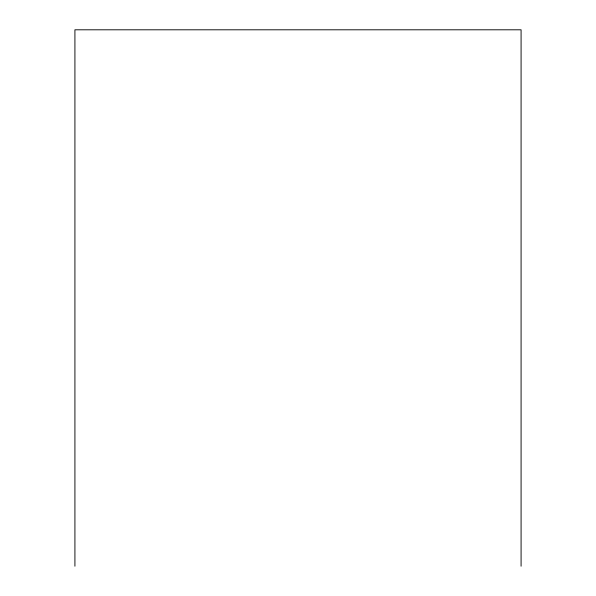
<?xml version="1.0" encoding="UTF-8"?>
<svg xmlns="http://www.w3.org/2000/svg" width="596" height="596" viewBox="0 0 596 596"><rect width="100%" height="100%" fill="white"/><g stroke="black" fill="none" stroke-linecap="round" stroke-linejoin="round"><path stroke-width="0.89" d="M521.083 566.2L521.083 29.8L74.917 29.8L74.917 566.2"/></g></svg>
